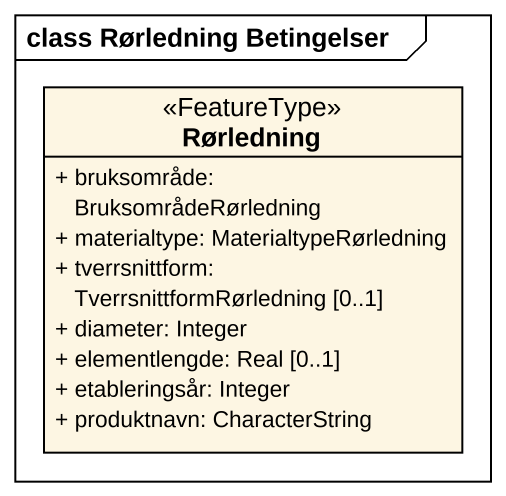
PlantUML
@startuml
mainframe class Rørledning Betingelser
hide circle
hide empty members
skinparam classAttributeIconSize 0
class Rørledning <<FeatureType>> {
  + bruksområde: BruksområdeRørledning
  + materialtype: MaterialtypeRørledning
  + tverrsnittform: TverrsnittformRørledning [0..1]
  + diameter: Integer
  + elementlengde: Real [0..1]
  + etableringsår: Integer
  + produktnavn: CharacterString
}
@enduml
